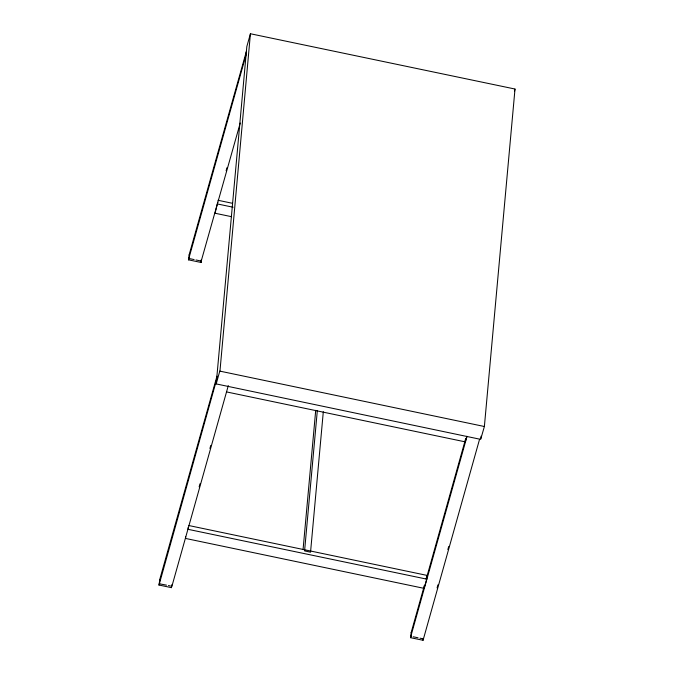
<?xml version="1.0" encoding="UTF-8"?>
<svg xmlns="http://www.w3.org/2000/svg" width="674" height="674" viewBox="0 0 674 674"><rect width="100%" height="100%" fill="white"/><g stroke="black" fill="none" stroke-linecap="round" stroke-linejoin="round"><path stroke-width="1.01" d="M515.003 89.044L484.379 426.507L219.783 371.104L216.202 383.961L246.827 46.565L250.425 33.751L514.944 89.019L514.523 91.125M216.261 383.927L480.672 439.364L484.404 426.44M171.348 586.119L171.474 587.652L158.946 585.032L159.78 580.171M171.786 584.779L171.474 587.652M196.033 259.979L200.877 260.99L201.012 262.489L201.315 259.608M188.459 525.459L426.979 575.385L426.718 579.21L424.056 588.36L185.527 538.433L185.628 536.479M426.65 579.118L188.097 529.334L188.181 527.38M217.727 202.192L215.065 213.245L231.519 216.683M303.056 549.613L315.71 410.323M323.309 411.738L310.537 552.2L304.581 550.902L317.328 410.559M479.568 439.271L423.407 639.062L422.859 638.842L423.07 640.275L410.5 637.68L411.325 632.81M424.418 585.495L424.072 588.351M423.07 640.275L423.247 638.371M465.591 439.018L465.245 441.866L226.7 391.956M480.874 438.277L481.067 436.179M217.668 204.003L233.086 207.23M219.951 371.155L250.416 33.759M189.47 255.421L189.124 254.873L246.516 50.997L246.077 54.788L188.779 258.614L189.301 258.622L188.45 259.827L201.054 262.464M226.127 170.733L226.978 167.708M201.155 261.293L240.247 123.013M160.067 580.6L159.586 580.044L216.977 376.159L216.548 379.951L159.334 583.861M158.954 585.032L159.738 583.692M199.142 486.822L199.993 483.789M209.917 448.471L210.768 445.447M228.301 385.612L171.862 586.422L171.44 586.136M426.204 578.503L427.063 575.47M411.485 633.231L411.14 632.684L424.468 585.259M426.17 579.202L465.599 438.942M466.897 436.263L465.229 441.874M410.508 637.68L411.325 636.382L410.879 636.509M410.795 636.424L466.956 436.634M437.081 587.896L437.931 584.872M447.856 549.554L448.707 546.53M160.024 580.592L159.637 580.238M200.844 261.032L201.391 261.259M189.31 254.999L188.493 259.869M159.325 583.794L166.512 585.142M189.099 255.067L189.554 255.454M411.115 632.878L411.57 633.265M217.988 200.271L232.387 203.287M189.268 258.563L194.112 259.574M168.424 585.546L170.379 585.95M413.221 636.778L418.057 637.789M419.969 638.185L422.893 638.8"/></g></svg>
